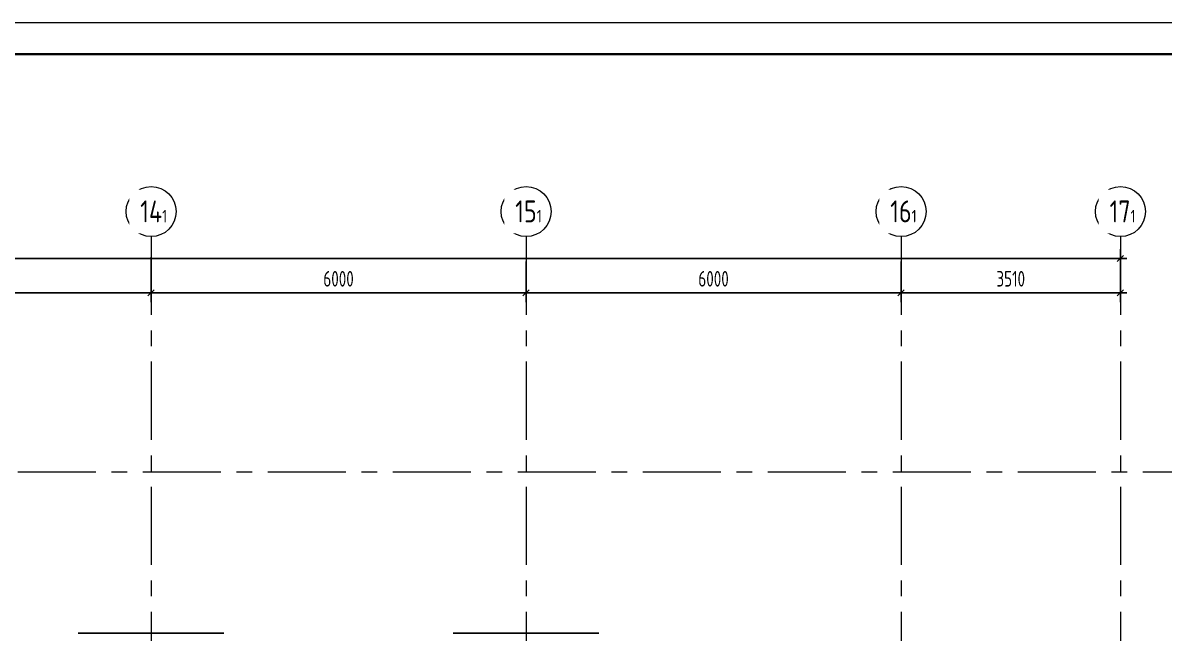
# Model space of a CAD drawing. Header units: millimetres. Extents: x 0 to 8967983, y -224399 to 13801.
# Drawn here: x 89963 to 108225, y 3539 to 13301 of the extents above; entities that cross this region are included whole.
import ezdxf

# ---------------------------------------------------------------- set-up
doc = ezdxf.new("R2010")
doc.units = ezdxf.units.MM
doc.header["$LTSCALE"] = 10
doc.linetypes.add('CENTER', pattern=[2, 1.25, -0.25, 0.25, -0.25])
for name, color, linetype, lineweight in [('013', 7, 'Continuous', 13), ('АР_Оси', 142, 'Continuous', 9), ('АР_Оси размеры', 142, 'Continuous', 9)]:
    doc.layers.add(name, color=color, linetype=linetype, lineweight=lineweight)
doc.layers.add('Архитектура', color=251, linetype='Continuous')
doc.layers.get('0').off()
doc.layers.get('0').freeze()
doc.styles.add('GOST', font='isocpeur.TTF')
doc.styles.add('ГОСТ 2.304', font='isocpeur.TTF', dxfattribs={"width": 0.7})
doc.dimstyles.new('СПДС', dxfattribs={"dimscale": 100, "dimtxt": 2.5, "dimasz": 1, "dimexe": 1.5, "dimexo": 0, "dimgap": 1, "dimtad": 1, "dimdec": 0, "dimrnd": 5, "dimtxsty": 'ГОСТ 2.304', "dimblk": 'OBLIQUE', "dimcen": 2.5, "dimdle": 1, "dimadec": 0, "dimazin": 2, "dimtfac": 0.75, "dimtdec": 0, "dimtmove": 1, "dimatfit": 3, "dimfxl": 1, "dimtolj": 1, "dimarcsym": 1})

# ---------------------------------------------------------------- blocks, each defined once
blk = doc.blocks.new('_Oblique')
at = {"color": 0, "linetype": 'ByBlock', "lineweight": -2}
blk.add_line((-0.5, -0.5), (0.5, 0.5), dxfattribs=at)
blk = doc.blocks.new('*D363')
at = {"layer": 'Defpoints', "color": 0, "ltscale": 100, "transparency": 16777216}
for p in [(86015, 9518), (92015, 9555), (92015, 8982)]:
    blk.add_point(p, dxfattribs=at)
at = {"layer": 'АР_Оси размеры', "color": 0, "lineweight": -2, "ltscale": 100, "transparency": 16777216}
for p, q in [((86015, 9518), (86015, 8832)), ((92015, 9555), (92015, 8832)), ((85915, 8982), (92115, 8982))]:
    blk.add_line(p, q, dxfattribs=at)
at = {"layer": 'АР_Оси размеры', "color": 0, "lineweight": -2, "ltscale": 100, "transparency": 16777216, "xscale": 100, "yscale": 100, "zscale": 100, "rotation": 180}
blk.add_blockref('_Oblique', (86015, 8982), dxfattribs=at)
at = {"layer": 'АР_Оси размеры', "color": 0, "lineweight": -2, "ltscale": 100, "transparency": 16777216, "xscale": 100, "yscale": 100, "zscale": 100}
blk.add_blockref('_Oblique', (92015, 8982), dxfattribs=at)
at = {"layer": 'АР_Оси размеры', "color": 0, "ltscale": 100, "transparency": 16777216, "insert": (89015, 9207), "char_height": 250, "attachment_point": 5, "style": 'ГОСТ 2.304'}
blk.add_mtext('\\A1;6000', dxfattribs=at)
blk = doc.blocks.new('*D364')
at = {"layer": 'Defpoints', "color": 0, "ltscale": 100, "transparency": 16777216}
for p in [(92015, 9555), (98015, 9484), (98015, 8982)]:
    blk.add_point(p, dxfattribs=at)
at = {"layer": 'АР_Оси размеры', "color": 0, "lineweight": -2, "ltscale": 100, "transparency": 16777216}
for p, q in [((92015, 9555), (92015, 8832)), ((98015, 9484), (98015, 8832)), ((91915, 8982), (98115, 8982))]:
    blk.add_line(p, q, dxfattribs=at)
at = {"layer": 'АР_Оси размеры', "color": 0, "lineweight": -2, "ltscale": 100, "transparency": 16777216, "xscale": 100, "yscale": 100, "zscale": 100, "rotation": 180}
blk.add_blockref('_Oblique', (92015, 8982), dxfattribs=at)
at = {"layer": 'АР_Оси размеры', "color": 0, "lineweight": -2, "ltscale": 100, "transparency": 16777216, "xscale": 100, "yscale": 100, "zscale": 100}
blk.add_blockref('_Oblique', (98015, 8982), dxfattribs=at)
at = {"layer": 'АР_Оси размеры', "color": 0, "ltscale": 100, "transparency": 16777216, "insert": (95015, 9207), "char_height": 250, "attachment_point": 5, "style": 'ГОСТ 2.304'}
blk.add_mtext('\\A1;6000', dxfattribs=at)
blk = doc.blocks.new('*D365')
at = {"layer": 'Defpoints', "color": 0, "ltscale": 100, "transparency": 16777216}
for p in [(98015, 9484), (104015, 9483), (104015, 8982)]:
    blk.add_point(p, dxfattribs=at)
at = {"layer": 'АР_Оси размеры', "color": 0, "lineweight": -2, "ltscale": 100, "transparency": 16777216}
for p, q in [((98015, 9484), (98015, 8832)), ((104015, 9483), (104015, 8832)), ((97915, 8982), (104115, 8982))]:
    blk.add_line(p, q, dxfattribs=at)
at = {"layer": 'АР_Оси размеры', "color": 0, "lineweight": -2, "ltscale": 100, "transparency": 16777216, "xscale": 100, "yscale": 100, "zscale": 100, "rotation": 180}
blk.add_blockref('_Oblique', (98015, 8982), dxfattribs=at)
at = {"layer": 'АР_Оси размеры', "color": 0, "lineweight": -2, "ltscale": 100, "transparency": 16777216, "xscale": 100, "yscale": 100, "zscale": 100}
blk.add_blockref('_Oblique', (104015, 8982), dxfattribs=at)
at = {"layer": 'АР_Оси размеры', "color": 0, "ltscale": 100, "transparency": 16777216, "insert": (101015, 9207), "char_height": 250, "attachment_point": 5, "style": 'ГОСТ 2.304'}
blk.add_mtext('\\A1;6000', dxfattribs=at)
blk = doc.blocks.new('*D366')
at = {"layer": 'Defpoints', "color": 0, "ltscale": 100, "transparency": 16777216}
for p in [(107525, 9520), (104015, 9483), (107525, 8982)]:
    blk.add_point(p, dxfattribs=at)
at = {"layer": 'АР_Оси размеры', "color": 0, "lineweight": -2, "ltscale": 100, "transparency": 16777216}
for p, q in [((107525, 9520), (107525, 8832)), ((104015, 9483), (104015, 8832)), ((103915, 8982), (107625, 8982))]:
    blk.add_line(p, q, dxfattribs=at)
at = {"layer": 'АР_Оси размеры', "color": 0, "lineweight": -2, "ltscale": 100, "transparency": 16777216, "xscale": 100, "yscale": 100, "zscale": 100, "rotation": 180}
blk.add_blockref('_Oblique', (104015, 8982), dxfattribs=at)
at = {"layer": 'АР_Оси размеры', "color": 0, "lineweight": -2, "ltscale": 100, "transparency": 16777216, "xscale": 100, "yscale": 100, "zscale": 100}
blk.add_blockref('_Oblique', (107525, 8982), dxfattribs=at)
at = {"layer": 'АР_Оси размеры', "color": 0, "ltscale": 100, "transparency": 16777216, "insert": (105770, 9207), "char_height": 250, "attachment_point": 5, "style": 'ГОСТ 2.304'}
blk.add_mtext('\\A1;3510', dxfattribs=at)
blk = doc.blocks.new('*D367')
at = {"layer": 'Defpoints', "color": 0, "ltscale": 100, "transparency": 16777216}
for p in [(44015, 9532), (107525, 9532), (107525, 9532)]:
    blk.add_point(p, dxfattribs=at)
at = {"layer": 'АР_Оси размеры', "color": 0, "lineweight": -2, "ltscale": 100, "transparency": 16777216}
for p, q in [((44015, 9532), (44015, 9682)), ((107525, 9532), (107525, 9682)), ((43915, 9532), (107625, 9532))]:
    blk.add_line(p, q, dxfattribs=at)
at = {"layer": 'АР_Оси размеры', "color": 0, "lineweight": -2, "ltscale": 100, "transparency": 16777216, "xscale": 100, "yscale": 100, "zscale": 100, "rotation": 180}
blk.add_blockref('_Oblique', (44015, 9532), dxfattribs=at)
at = {"layer": 'АР_Оси размеры', "color": 0, "lineweight": -2, "ltscale": 100, "transparency": 16777216, "xscale": 100, "yscale": 100, "zscale": 100}
blk.add_blockref('_Oblique', (107525, 9532), dxfattribs=at)
at = {"layer": 'АР_Оси размеры', "color": 0, "ltscale": 100, "transparency": 16777216, "insert": (75770, 9757), "char_height": 250, "attachment_point": 5, "style": 'ГОСТ 2.304'}
blk.add_mtext('\\A1;63510', dxfattribs=at)
blk = doc.blocks.new('*U536')
at = {"color": 44, "lineweight": 20, "ltscale": 10}
blk.add_line((841, 594), (0, 594), dxfattribs=at)
at = {"color": 137, "lineweight": 35, "ltscale": 10}
blk.add_line((836, 589), (20, 589), dxfattribs=at)
at = {"color": 44, "lineweight": 13, "style": 'GOST', "oblique": 10, "width": 0.8}
for tag in ['ФОРМАТВЕРТ', 'ФОРМАТГОРИЗ']:
    blk.add_attdef(tag, (789.98, 1.6), '', height=2, dxfattribs=at)

msp = doc.modelspace()

# ---------------------------------------------------------------- linework, layer by layer
at = {"layer": 'АР_Оси', "linetype": 'CENTER', "ltscale": 100}
for p, q in [((92015.2, 9881.9), (92015.2, -14420.1)), ((98015.2, 9881.9), (98015.2, -14420.1)), ((104015.2, 9881.9), (104015.2, -14420.1)), ((107525.2, 9881.9), (107525.2, -14420.1)), ((37881.5, 6119.5), (110966.7, 6119.5))]:
    msp.add_line(p, q, dxfattribs=at)
at = {"layer": 'АР_Оси', "ltscale": 0.5}
for centre in [(92015.2, 10281.9), (98015.2, 10281.9), (104015.2, 10281.9), (107525.2, 10281.9)]:
    msp.add_circle(centre, 400, dxfattribs=at)
at = {"layer": 'Архитектура', "lineweight": 25, "transparency": 33554684}
for p, q in [((90850.2, 3539.5), (93180.2, 3539.5)), ((96850.2, 3539.5), (99180.2, 3539.5))]:
    msp.add_line(p, q, dxfattribs=at)

# ---------------------------------------------------------------- dimensions: what is measured, and where the dimension line sits
at = {"layer": 'АР_Оси размеры', "ltscale": 100}
for base, p1, p2, picture, middle in [((92015.2, 8982.3), (86015.2, 9518), (92015.2, 9555), '*D363', (89015.2, 9207.3)), ((98015.2, 8982.3), (92015.2, 9555), (98015.2, 9484.3), '*D364', (95015.2, 9207.3)), ((107525.2, 8982.3), (104015.2, 9483.5), (107525.2, 9520.5), '*D366', (105770.2, 9207.3)), ((104015.2, 8982.3), (98015.2, 9484.3), (104015.2, 9483.5), '*D365', (101015.2, 9207.3))]:
    dim = msp.add_linear_dim(base=base, p1=p1, p2=p2, dimstyle='СПДС', dxfattribs=at)
    dim.commit()
    dim.dimension.update_dxf_attribs({"geometry": picture, "text_midpoint": middle})

# ---------------------------------------------------------------- next in the draw order: texts
at = {"layer": 'АР_Оси', "ltscale": 0.5, "insert": (91841.1, 10459.7), "char_height": 350, "width": 123.867, "attachment_point": 1, "line_spacing_factor": 1.149209, "style": 'ГОСТ 2.304', "bg_fill": 2}
msp.add_mtext('{\\W0.8;14\\H0.57143x;1}', dxfattribs=at)
at = {"layer": 'АР_Оси', "char_height": 350, "width": 123.867, "attachment_point": 1, "line_spacing_factor": 1.149209, "style": 'ГОСТ 2.304', "bg_fill": 2}
for s, insert in [('{\\W0.8;15\\H0.57143x;1}', (97841.1, 10459.7)), ('{\\W0.8;16\\H0.57143x;1}', (103841.1, 10459.7)), ('{\\W0.8;17\\H0.57143x;1}', (107351.1, 10459.7))]:
    msp.add_mtext(s, dxfattribs=dict(at, insert=insert))

# ---------------------------------------------------------------- next in the draw order: block references
at = {"layer": '013', "xscale": 100, "yscale": 100, "zscale": 100}
msp.add_blockref('*U536', (33339.7, -46099.2), dxfattribs=at)

# ---------------------------------------------------------------- next in the draw order: dimensions: what is measured, and where the dimension line sits
at = {"layer": 'АР_Оси размеры', "ltscale": 100}
dim = msp.add_linear_dim(base=(107525.2, 9531.9), p1=(44015.2, 9531.9), p2=(107525.2, 9531.9), dimstyle='СПДС', dxfattribs=at)
dim.commit()
dim.dimension.update_dxf_attribs({"geometry": '*D367', "text_midpoint": (75770.2, 9756.9)})

doc.saveas('drawing.dxf')
